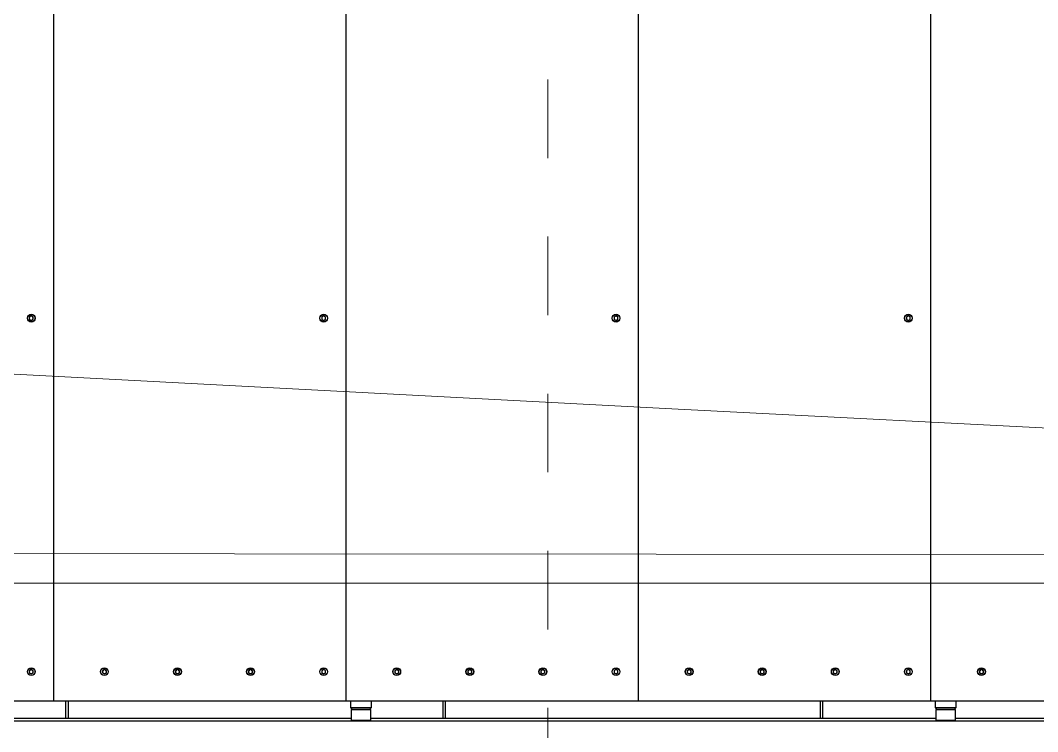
# Model space of a CAD drawing. Header units: metres. Extents: x 1161 to 1456, y 119 to 208.
# Drawn here: x 1168.494 to 1169.788, y 150.524 to 151.429 of the extents above; entities that cross this region are included whole.
import ezdxf

# ---------------------------------------------------------------- set-up
doc = ezdxf.new("R2010")
doc.units = ezdxf.units.M
doc.header["$MEASUREMENT"] = 0
doc.linetypes.add('CENTER2', pattern=[1.125, 0.75, -0.125, 0.125, -0.125])

# ---------------------------------------------------------------- blocks, each defined once
blk = doc.blocks.new('A$C2112393A')
at = {"color": 8, "linetype": 'CENTER2', "lineweight": 0}
blk.add_line((2920.7, 2543), (2920.7, 175), dxfattribs=at)
at = {"color": 8, "linetype": 'Continuous'}
for p, q in [((5454, 2459.3), (994, 2459.3)), ((2402, 2456.1), (1683, 2456.1)), ((2403, 2459.3), (2402, 2458.3)), ((2427, 2458.3), (2402, 2458.3)), ((2402, 2458.3), (2402, 2445.3)), ((2403, 2459.3), (2426, 2459.3)), ((2405.5, 2459.3), (2405.5, 2459.3)), ((2423.5, 2459.3), (2423.5, 2459.3)), ((2427, 2458.3), (2426, 2459.3)), ((2427, 2445.3), (2427, 2458.3)), ((3146, 2456.1), (2427, 2456.1)), ((2570.8, 2456.1), (2570.8, 2434.3)), ((2574, 2456.1), (2574, 2434.3)), ((3050.8, 2456.1), (3050.8, 2434.3)), ((3054, 2456.1), (3054, 2434.3)), ((3147, 2459.3), (3146, 2458.3)), ((3171, 2458.3), (3146, 2458.3)), ((3146, 2458.3), (3146, 2445.3)), ((3147, 2459.3), (3170, 2459.3)), ((3149.5, 2459.3), (3149.5, 2459.3)), ((3167.5, 2459.3), (3167.5, 2459.3)), ((3171, 2458.3), (3170, 2459.3)), ((3171, 2445.3), (3171, 2458.3)), ((3890, 2456.1), (3171, 2456.1)), ((3530.8, 2456.1), (3530.8, 2434.3)), ((3534, 2456.1), (3534, 2434.3)), ((2251.5, 2434.3), (2298.5, 2434.3)), ((2298.5, 2434.3), (2300.1, 2434.3)), ((2300.1, 2434.3), (2307.1, 2434.3)), ((2307.1, 2434.3), (2310.2, 2434.3)), ((2310.2, 2434.3), (2332.8, 2434.3)), ((2332.8, 2434.3), (2335.9, 2434.3)), ((2335.9, 2434.3), (2342.9, 2434.3)), ((2342.9, 2434.3), (2344.5, 2434.3)), ((2344.5, 2434.3), (2391.5, 2434.3)), ((2391.5, 2434.3), (2393.1, 2434.3)), ((2393.1, 2434.3), (2400.1, 2434.3)), ((2400.1, 2434.3), (2403.2, 2434.3)), ((2403.1, 2444.3), (2401.1, 2442.3)), ((2428, 2442.3), (2401.1, 2442.3)), ((2401.1, 2442.3), (2401.1, 2434.3)), ((2402, 2445.3), (2427, 2445.3)), ((2402, 2445.3), (2403, 2444.3)), ((2426, 2444.3), (2403, 2444.3)), ((2403.2, 2434.3), (2425.8, 2434.3)), ((2425.8, 2434.3), (2428.9, 2434.3)), ((2426, 2444.3), (2427, 2445.3)), ((2428, 2442.3), (2426, 2444.3)), ((2428, 2434.3), (2428, 2442.3)), ((2428.9, 2434.3), (2432.4, 2434.3)), ((2432.4, 2434.3), (2433.9, 2434.3)), ((2433.9, 2434.3), (2437.2, 2434.3)), ((2433.9, 284.3), (2433.9, 2434.3)), ((2437.2, 2434.3), (2438.8, 2434.3)), ((2438.8, 2434.3), (2484.9, 2434.3)), ((2484.9, 2434.3), (2486.4, 2434.3)), ((2486.4, 2434.3), (2493.1, 2434.3)), ((2493.1, 2434.3), (2496.2, 2434.3)), ((2496.2, 2434.3), (2518.8, 2434.3)), ((2518.8, 2434.3), (2521.9, 2434.3)), ((2521.9, 2434.3), (2528.9, 2434.3)), ((2528.9, 2434.3), (2530.5, 2434.3)), ((2530.5, 2434.3), (2577.5, 2434.3)), ((2577.5, 2434.3), (2579.1, 2434.3)), ((2579.1, 2434.3), (2586.1, 2434.3)), ((2586.1, 2434.3), (2589.2, 2434.3)), ((2589.2, 2434.3), (2611.8, 2434.3)), ((2611.8, 2434.3), (2614.9, 2434.3)), ((2614.9, 2434.3), (2621.9, 2434.3)), ((2621.9, 2434.3), (2623.5, 2434.3)), ((2623.5, 2434.3), (2670.5, 2434.3)), ((2670.5, 2434.3), (2672.1, 2434.3)), ((2672.1, 2434.3), (2679.1, 2434.3)), ((2679.1, 2434.3), (2682.2, 2434.3)), ((2682.2, 2434.3), (2704.8, 2434.3)), ((2704.8, 2434.3), (2707.9, 2434.3)), ((2707.9, 2434.3), (2714.9, 2434.3)), ((2714.9, 2434.3), (2716.5, 2434.3)), ((2716.5, 2434.3), (2763.5, 2434.3)), ((2763.5, 2434.3), (2765.1, 2434.3)), ((2765.1, 2434.3), (2772.1, 2434.3)), ((2772.1, 2434.3), (2775.2, 2434.3)), ((2775.2, 2434.3), (2797.8, 2434.3)), ((2797.8, 2434.3), (2800.9, 2434.3)), ((2800.9, 2434.3), (2804.4, 2434.3)), ((2804.4, 2434.3), (2805.9, 2434.3)), ((2805.9, 2434.3), (2809.2, 2434.3)), ((2805.9, 284.3), (2805.9, 2434.3)), ((2809.2, 2434.3), (2810.8, 2434.3)), ((2810.8, 2434.3), (2856.9, 2434.3)), ((2856.9, 2434.3), (2858.4, 2434.3)), ((2858.4, 2434.3), (2865.1, 2434.3)), ((2865.1, 2434.3), (2868.2, 2434.3)), ((2868.2, 2434.3), (2890.8, 2434.3)), ((2890.8, 2434.3), (2893.9, 2434.3)), ((2893.9, 2434.3), (2900.9, 2434.3)), ((2900.9, 2434.3), (2902.5, 2434.3)), ((2902.5, 2434.3), (2949.5, 2434.3)), ((2949.5, 2434.3), (2951.1, 2434.3)), ((2951.1, 2434.3), (2958.1, 2434.3)), ((2958.1, 2434.3), (2961.2, 2434.3)), ((2961.2, 2434.3), (2983.8, 2434.3)), ((2983.8, 2434.3), (2986.9, 2434.3)), ((2986.9, 2434.3), (2993.9, 2434.3)), ((2993.9, 2434.3), (2995.5, 2434.3)), ((2995.5, 2434.3), (3042.5, 2434.3)), ((3042.5, 2434.3), (3044.1, 2434.3)), ((3044.1, 2434.3), (3051.1, 2434.3)), ((3051.1, 2434.3), (3054.2, 2434.3)), ((3054.2, 2434.3), (3076.8, 2434.3)), ((3076.8, 2434.3), (3079.9, 2434.3)), ((3079.9, 2434.3), (3086.9, 2434.3)), ((3086.9, 2434.3), (3088.5, 2434.3)), ((3088.5, 2434.3), (3135.5, 2434.3)), ((3135.5, 2434.3), (3137.1, 2434.3)), ((3137.1, 2434.3), (3144.1, 2434.3)), ((3144.1, 2434.3), (3147.2, 2434.3)), ((3147.1, 2444.3), (3145.1, 2442.3)), ((3172, 2442.3), (3145.1, 2442.3)), ((3145.1, 2442.3), (3145.1, 2434.3)), ((3146, 2445.3), (3171, 2445.3)), ((3146, 2445.3), (3147, 2444.3)), ((3170, 2444.3), (3147, 2444.3)), ((3147.2, 2434.3), (3169.8, 2434.3)), ((3169.8, 2434.3), (3172.9, 2434.3)), ((3170, 2444.3), (3171, 2445.3)), ((3172, 2442.3), (3170, 2444.3)), ((3172, 2434.3), (3172, 2442.3)), ((3172.9, 2434.3), (3176.4, 2434.3)), ((3176.4, 2434.3), (3177.9, 2434.3)), ((3177.9, 2434.3), (3181.2, 2434.3)), ((3177.9, 284.3), (3177.9, 2434.3)), ((3181.2, 2434.3), (3182.8, 2434.3)), ((3182.8, 2434.3), (3228.9, 2434.3)), ((3228.9, 2434.3), (3230.4, 2434.3)), ((3230.4, 2434.3), (3237.1, 2434.3)), ((3237.1, 2434.3), (3240.2, 2434.3)), ((3240.2, 2434.3), (3262.8, 2434.3)), ((3262.8, 2434.3), (3265.9, 2434.3)), ((3265.9, 2434.3), (3272.9, 2434.3)), ((3272.9, 2434.3), (3274.5, 2434.3)), ((3274.5, 2434.3), (3321.5, 2434.3)), ((3321.5, 2434.3), (3323.1, 2434.3)), ((3323.1, 2434.3), (3330.1, 2434.3)), ((3330.1, 2434.3), (3333.2, 2434.3)), ((3333.2, 2434.3), (3355.8, 2434.3)), ((3355.8, 2434.3), (3358.9, 2434.3)), ((3358.9, 2434.3), (3365.9, 2434.3)), ((3365.9, 2434.3), (3367.5, 2434.3)), ((3367.5, 2434.3), (3414.5, 2434.3)), ((3414.5, 2434.3), (3416.1, 2434.3)), ((3416.1, 2434.3), (3423.1, 2434.3)), ((3423.1, 2434.3), (3426.2, 2434.3)), ((3426.2, 2434.3), (3448.8, 2434.3)), ((3448.8, 2434.3), (3451.9, 2434.3)), ((3451.9, 2434.3), (3458.9, 2434.3)), ((3458.9, 2434.3), (3460.5, 2434.3)), ((3460.5, 2434.3), (3507.5, 2434.3)), ((3507.5, 2434.3), (3509.1, 2434.3)), ((3509.1, 2434.3), (3516.1, 2434.3)), ((3516.1, 2434.3), (3519.2, 2434.3)), ((3519.2, 2434.3), (3541.8, 2434.3)), ((3541.8, 2434.3), (3544.9, 2434.3)), ((3544.9, 2434.3), (3548.4, 2434.3)), ((3548.4, 2434.3), (3549.9, 2434.3)), ((3549.9, 2434.3), (3553.2, 2434.3)), ((3549.9, 284.3), (3549.9, 2434.3)), ((3553.2, 2434.3), (3554.8, 2434.3)), ((3554.8, 2434.3), (3600.9, 2434.3)), ((2369, 2399.7), (2366.5, 2398.2)), ((2366.5, 2398.2), (2366.5, 2395.4)), ((2366.5, 2395.4), (2369, 2393.9)), ((2371.5, 2398.2), (2369, 2399.7)), ((2369, 2393.9), (2371.5, 2395.4)), ((2371.5, 2395.4), (2371.5, 2398.2)), ((2462, 2399.7), (2459.5, 2398.2)), ((2459.5, 2398.2), (2459.5, 2395.4)), ((2459.5, 2395.4), (2462, 2393.9)), ((2464.5, 2398.2), (2462, 2399.7)), ((2462, 2393.9), (2464.5, 2395.4)), ((2464.5, 2395.4), (2464.5, 2398.2)), ((2555, 2399.7), (2552.5, 2398.2)), ((2552.5, 2398.2), (2552.5, 2395.4)), ((2552.5, 2395.4), (2555, 2393.9)), ((2557.5, 2398.2), (2555, 2399.7)), ((2555, 2393.9), (2557.5, 2395.4)), ((2557.5, 2395.4), (2557.5, 2398.2)), ((2648, 2399.7), (2645.5, 2398.2)), ((2645.5, 2398.2), (2645.5, 2395.4)), ((2645.5, 2395.4), (2648, 2393.9)), ((2650.5, 2398.2), (2648, 2399.7)), ((2648, 2393.9), (2650.5, 2395.4)), ((2650.5, 2395.4), (2650.5, 2398.2)), ((2741, 2399.7), (2738.5, 2398.2)), ((2738.5, 2398.2), (2738.5, 2395.4)), ((2738.5, 2395.4), (2741, 2393.9)), ((2743.5, 2398.2), (2741, 2399.7)), ((2741, 2393.9), (2743.5, 2395.4)), ((2743.5, 2395.4), (2743.5, 2398.2)), ((2834, 2399.7), (2831.5, 2398.2)), ((2831.5, 2398.2), (2831.5, 2395.4)), ((2831.5, 2395.4), (2834, 2393.9)), ((2836.5, 2398.2), (2834, 2399.7)), ((2834, 2393.9), (2836.5, 2395.4)), ((2836.5, 2395.4), (2836.5, 2398.2)), ((2927, 2399.7), (2924.5, 2398.2)), ((2924.5, 2398.2), (2924.5, 2395.4)), ((2924.5, 2395.4), (2927, 2393.9)), ((2929.5, 2398.2), (2927, 2399.7)), ((2927, 2393.9), (2929.5, 2395.4)), ((2929.5, 2395.4), (2929.5, 2398.2)), ((3020, 2399.7), (3017.5, 2398.2)), ((3017.5, 2398.2), (3017.5, 2395.4)), ((3017.5, 2395.4), (3020, 2393.9)), ((3022.5, 2398.2), (3020, 2399.7)), ((3020, 2393.9), (3022.5, 2395.4)), ((3022.5, 2395.4), (3022.5, 2398.2)), ((3113, 2399.7), (3110.5, 2398.2)), ((3110.5, 2398.2), (3110.5, 2395.4)), ((3110.5, 2395.4), (3113, 2393.9)), ((3115.5, 2398.2), (3113, 2399.7)), ((3113, 2393.9), (3115.5, 2395.4)), ((3115.5, 2395.4), (3115.5, 2398.2)), ((3206, 2399.7), (3203.5, 2398.2)), ((3203.5, 2398.2), (3203.5, 2395.4)), ((3203.5, 2395.4), (3206, 2393.9)), ((3208.5, 2398.2), (3206, 2399.7)), ((3206, 2393.9), (3208.5, 2395.4)), ((3208.5, 2395.4), (3208.5, 2398.2)), ((3299, 2399.7), (3296.5, 2398.2)), ((3296.5, 2398.2), (3296.5, 2395.4)), ((3296.5, 2395.4), (3299, 2393.9)), ((3301.5, 2398.2), (3299, 2399.7)), ((3299, 2393.9), (3301.5, 2395.4)), ((3301.5, 2395.4), (3301.5, 2398.2)), ((3392, 2399.7), (3389.5, 2398.2)), ((3389.5, 2398.2), (3389.5, 2395.4)), ((3389.5, 2395.4), (3392, 2393.9)), ((3394.5, 2398.2), (3392, 2399.7)), ((3392, 2393.9), (3394.5, 2395.4)), ((3394.5, 2395.4), (3394.5, 2398.2)), ((3485, 2399.7), (3482.5, 2398.2)), ((3482.5, 2398.2), (3482.5, 2395.4)), ((3482.5, 2395.4), (3485, 2393.9)), ((3487.5, 2398.2), (3485, 2399.7)), ((3485, 2393.9), (3487.5, 2395.4)), ((3487.5, 2395.4), (3487.5, 2398.2)), ((3578, 2399.7), (3575.5, 2398.2)), ((3575.5, 2398.2), (3575.5, 2395.4)), ((3575.5, 2395.4), (3578, 2393.9)), ((3580.5, 2398.2), (3578, 2399.7)), ((3578, 2393.9), (3580.5, 2395.4)), ((3580.5, 2395.4), (3580.5, 2398.2)), ((2462, 1949.7), (2459.5, 1948.2)), ((2459.5, 1948.2), (2459.5, 1945.4)), ((2459.5, 1945.4), (2462, 1943.9)), ((2464.5, 1948.2), (2462, 1949.7)), ((2462, 1943.9), (2464.5, 1945.4)), ((2464.5, 1945.4), (2464.5, 1948.2)), ((2834, 1949.7), (2831.5, 1948.2)), ((2831.5, 1948.2), (2831.5, 1945.4)), ((2831.5, 1945.4), (2834, 1943.9)), ((2836.5, 1948.2), (2834, 1949.7)), ((2834, 1943.9), (2836.5, 1945.4)), ((3206, 1949.7), (3203.5, 1948.2)), ((3203.5, 1948.2), (3203.5, 1945.4)), ((3203.5, 1945.4), (3206, 1943.9)), ((3208.5, 1948.2), (3206, 1949.7)), ((3206, 1943.9), (3208.5, 1945.4)), ((3208.5, 1945.4), (3208.5, 1948.2)), ((3578, 1949.7), (3575.5, 1948.2)), ((3575.5, 1948.2), (3575.5, 1945.4)), ((3575.5, 1945.4), (3578, 1943.9)), ((3580.5, 1948.2), (3578, 1949.7)), ((3578, 1943.9), (3580.5, 1945.4)), ((3580.5, 1945.4), (3580.5, 1948.2))]:
    blk.add_line(p, q, dxfattribs=at)
at = {"color": 8, "linetype": 'Continuous', "lineweight": 0}
for points in [[(1729.5, 2284), (1907.6, 2284), (4276.8, 2284), (4553, 2261.5), (5099.7, 2236.6), (5099.7, 2236.6), (5148.2, 2231.8), (5225.9, 2212.4), (5267.9, 2186.5), (5300.3, 2154.2), (5331, 2094.4), (5345.6, 2050.7), (5358.5, 1999), (5371.5, 1918.2), (5377.9, 1778.9), (5387.7, 1677.1), (5397.4, 1362.8), (5400, 1359)], [(1709.9, 2248), (3856.2, 2246.5), (3987.3, 2240.2), (4118.4, 2233.9), (4172.2, 2224.1), (4225.9, 2211.1), (4251.2, 2199.7), (4255.3, 2186.6), (4252.8, 2175.2), (4250.4, 2172), (3895.1, 2022.2), (3862.5, 2015.6), (3820.1, 2009.1), (3801.4, 2007.5), (2762.9, 2062.2), (2200.8, 2091), (2762.9, 2062.2), (2200.8, 2091), (2200.8, 2091), (1868.3, 2152.8), (1644.1, 2218.6), (1622.5, 2228.9), (1613, 2248.1)]]:
    blk.add_lwpolyline(points, dxfattribs=at)
at = {"color": 8, "linetype": 'Continuous'}
for centre, radius in [((2369, 2396.8), 5), ((2369, 2396.8), 4.7), ((2462, 2396.8), 5), ((2462, 2396.8), 4.7), ((2555, 2396.8), 5), ((2555, 2396.8), 4.7), ((2648, 2396.8), 5), ((2648, 2396.8), 4.7), ((2741, 2396.8), 5), ((2741, 2396.8), 4.7), ((2834, 2396.8), 5), ((2834, 2396.8), 4.7), ((2927, 2396.8), 5), ((2927, 2396.8), 4.7), ((3020, 2396.8), 5), ((3020, 2396.8), 4.7), ((3113, 2396.8), 5), ((3113, 2396.8), 4.7), ((3206, 2396.8), 5), ((3206, 2396.8), 4.7), ((3299, 2396.8), 5), ((3299, 2396.8), 4.7), ((3392, 2396.8), 5), ((3392, 2396.8), 4.7), ((3485, 2396.8), 5), ((3485, 2396.8), 4.7), ((3578, 2396.8), 5), ((3578, 2396.8), 4.7), ((2462, 1946.8), 5), ((2462, 1946.8), 4.7), ((2834, 1946.8), 5), ((2834, 1946.8), 4.7), ((3206, 1946.8), 5), ((3206, 1946.8), 4.7), ((3578, 1946.8), 5), ((3578, 1946.8), 4.7)]:
    blk.add_circle(centre, radius, dxfattribs=at)
for centre, start, end in [((2369, 2396.8), 120, 180), ((2369, 2396.8), 180, 240), ((2369, 2396.8), 60, 120), ((2369, 2396.8), 0, 60), ((2369, 2396.8), 300, 0), ((2462, 2396.8), 120, 180), ((2462, 2396.8), 180, 240), ((2462, 2396.8), 60, 120), ((2462, 2396.8), 0, 60), ((2462, 2396.8), 300, 0), ((2555, 2396.8), 120, 180), ((2555, 2396.8), 180, 240), ((2555, 2396.8), 60, 120), ((2555, 2396.8), 0, 60), ((2555, 2396.8), 300, 0), ((2648, 2396.8), 120, 180), ((2648, 2396.8), 180, 240), ((2648, 2396.8), 60, 120), ((2648, 2396.8), 0, 60), ((2648, 2396.8), 300, 0), ((2741, 2396.8), 120, 180), ((2741, 2396.8), 180, 240), ((2741, 2396.8), 60, 120), ((2741, 2396.8), 0, 60), ((2741, 2396.8), 300, 0), ((2834, 2396.8), 120, 180), ((2834, 2396.8), 180, 240), ((2834, 2396.8), 60, 120), ((2834, 2396.8), 0, 60), ((2834, 2396.8), 300, 0), ((2927, 2396.8), 120, 180), ((2927, 2396.8), 180, 240), ((2927, 2396.8), 60, 120), ((2927, 2396.8), 0, 60), ((2927, 2396.8), 300, 0), ((3020, 2396.8), 120, 180), ((3020, 2396.8), 180, 240), ((3020, 2396.8), 60, 120), ((3020, 2396.8), 0, 60), ((3020, 2396.8), 300, 0), ((3113, 2396.8), 120, 180), ((3113, 2396.8), 180, 240), ((3113, 2396.8), 60, 120), ((3113, 2396.8), 0, 60), ((3113, 2396.8), 300, 0), ((3206, 2396.8), 120, 180), ((3206, 2396.8), 180, 240), ((3206, 2396.8), 60, 120), ((3206, 2396.8), 0, 60), ((3206, 2396.8), 300, 0), ((3299, 2396.8), 120, 180), ((3299, 2396.8), 180, 240), ((3299, 2396.8), 60, 120), ((3299, 2396.8), 0, 60), ((3299, 2396.8), 300, 0), ((3392, 2396.8), 120, 180), ((3392, 2396.8), 180, 240), ((3392, 2396.8), 60, 120), ((3392, 2396.8), 0, 60), ((3392, 2396.8), 300, 0), ((3485, 2396.8), 120, 180), ((3485, 2396.8), 180, 240), ((3485, 2396.8), 60, 120), ((3485, 2396.8), 0, 60), ((3485, 2396.8), 300, 0), ((3578, 2396.8), 120, 180), ((3578, 2396.8), 180, 240), ((3578, 2396.8), 60, 120), ((3578, 2396.8), 0, 60), ((3578, 2396.8), 300, 0), ((2369, 2396.8), 240, 300), ((2462, 2396.8), 240, 300), ((2555, 2396.8), 240, 300), ((2648, 2396.8), 240, 300), ((2741, 2396.8), 240, 300), ((2834, 2396.8), 240, 300), ((2927, 2396.8), 240, 300), ((3020, 2396.8), 240, 300), ((3113, 2396.8), 240, 300), ((3206, 2396.8), 240, 300), ((3299, 2396.8), 240, 300), ((3392, 2396.8), 240, 300), ((3485, 2396.8), 240, 300), ((3578, 2396.8), 240, 300), ((2462, 1946.8), 120, 180), ((2462, 1946.8), 180, 240), ((2462, 1946.8), 60, 120), ((2462, 1946.8), 240, 300), ((2462, 1946.8), 0, 60), ((2462, 1946.8), 300, 0), ((2834, 1946.8), 120, 180), ((2834, 1946.8), 180, 240), ((2834, 1946.8), 60, 120), ((2834, 1946.8), 240, 300), ((2834, 1946.8), 0, 60), ((2834, 1946.8), 300, 0), ((3206, 1946.8), 120, 180), ((3206, 1946.8), 180, 240), ((3206, 1946.8), 60, 120), ((3206, 1946.8), 240, 300), ((3206, 1946.8), 0, 60), ((3206, 1946.8), 300, 0), ((3578, 1946.8), 120, 180), ((3578, 1946.8), 180, 240), ((3578, 1946.8), 60, 120), ((3578, 1946.8), 240, 300), ((3578, 1946.8), 0, 60), ((3578, 1946.8), 300, 0)]:
    blk.add_arc(centre, 2.5, start, end, dxfattribs=at)

msp = doc.modelspace()

# ---------------------------------------------------------------- block references
at = {"xscale": 0.001, "yscale": 0.001, "zscale": 0.001, "rotation": 180}
msp.add_blockref('A$C2112393A', (1172.0856, 152.9967), dxfattribs=at)

doc.saveas('drawing.dxf')
